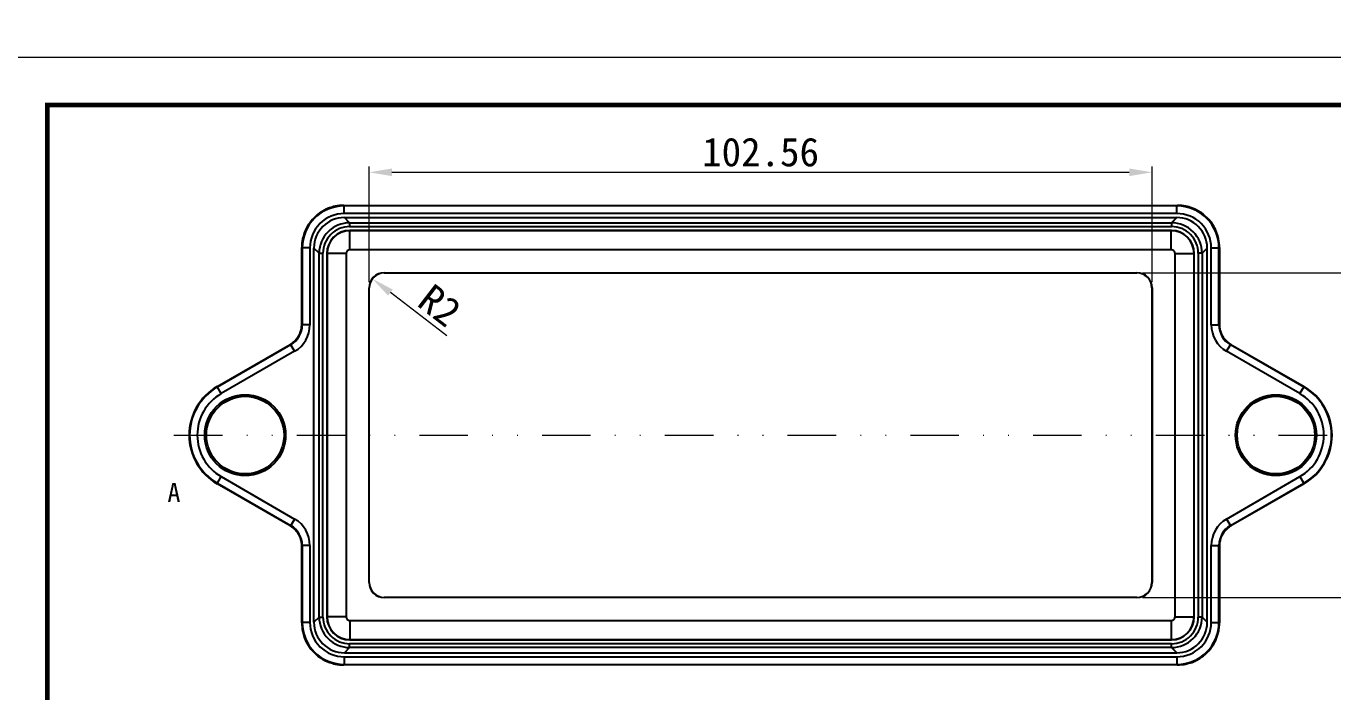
# Model space of a CAD drawing. Header units: millimetres. Extents: x 0 to 1787, y -410 to 0.
# Drawn here: x 1429.4 to 1600.5, y -242.6 to -155.4 of the extents above; entities that cross this region are included whole.
import ezdxf
from ezdxf.enums import TextEntityAlignment as Align

# ---------------------------------------------------------------- set-up
doc = ezdxf.new("R2010")
doc.units = ezdxf.units.MM
doc.header["$MEASUREMENT"] = 0
doc.linetypes.add('DIVIDE', pattern=[31.75, 12.7, -6.35, 0, -6.35, 0, -6.35])
doc.layers.get('0').update_dxf_attribs({"linetype": 'CONTINUOUS'})
doc.layers.get('Defpoints').update_dxf_attribs({"linetype": 'CONTINUOUS'})
doc.layers.add('06___PRT_ALL_SURFS', color=7, linetype='CONTINUOUS')
for name, color, linetype, lineweight in [('dim', 82, 'CONTINUOUS', 9), ('from', 7, 'CONTINUOUS', 13), ('hatch', 56, 'CONTINUOUS', 9)]:
    doc.layers.add(name, color=color, linetype=linetype, lineweight=lineweight)
doc.styles.add('宋体', font='SimSun.ttf')
doc.styles.add('样式 1', font='SIMKAI.TTF')
doc.dimstyles.new('YanXiu', dxfattribs={"dimscale": 1.5, "dimtxt": 2.5, "dimasz": 2.2, "dimexe": 0.65, "dimexo": 0.65, "dimgap": 0.5, "dimtad": 1, "dimzin": 0, "dimdsep": 46, "dimtxsty": '宋体', "dimcen": 0, "dimclrd": 3, "dimclre": 3, "dimclrt": 3, "dimadec": 0, "dimazin": 0, "dimtfac": 1, "dimtdec": 4, "dimtofl": 0, "dimtmove": 0, "dimatfit": 3, "dimfxl": 0, "dimtolj": 1, "dimtzin": 0, "dimlwd": 0, "dimlwe": 0, "dimarcsym": 0})

# ---------------------------------------------------------------- blocks, each defined once
blk = doc.blocks.new('*D14')
at = {"layer": 'Defpoints', "color": 0}
for p in [(1474.69, -188.46), (1476.27, -189.68)]:
    blk.add_point(p, dxfattribs=at)
at = {"layer": 'dim', "color": 3, "lineweight": 5}
blk.add_line((1484.44, -195.97), (1477.06, -190.29), dxfattribs=at)
at = {"layer": 'dim', "color": 3}
blk.add_solid([(1477.37, -189.89), (1476.76, -190.68), (1474.69, -188.46)], dxfattribs=at)
at = {"layer": 'dim', "color": 3, "insert": (1483.54, -191.96), "char_height": 3.75, "attachment_point": 5, "rotation": 322.4039, "style": '宋体'}
blk.add_mtext('R2', dxfattribs=at)
blk = doc.blocks.new('*D15')
at = {"layer": 'Defpoints', "color": 0}
for p in [(1576.83, -174.53), (1474.27, -189.68), (1576.83, -189.68)]:
    blk.add_point(p, dxfattribs=at)
at = {"layer": 'dim', "color": 3, "lineweight": 5}
for p, q in [((1474.27, -188.93), (1474.27, -173.78)), ((1477.27, -174.53), (1573.83, -174.53)), ((1576.83, -188.93), (1576.83, -173.78))]:
    blk.add_line(p, q, dxfattribs=at)
at = {"layer": 'dim', "color": 3}
for points in [[(1477.27, -174.03), (1477.27, -175.03), (1474.27, -174.53)], [(1573.83, -174.03), (1573.83, -175.03), (1576.83, -174.53)]]:
    blk.add_solid(points, dxfattribs=at)
at = {"layer": 'dim', "color": 3, "insert": (1525.55, -171.9), "char_height": 3.75, "attachment_point": 5, "style": '宋体'}
blk.add_mtext('102.56', dxfattribs=at)
blk = doc.blocks.new('*D16')
at = {"layer": 'Defpoints', "color": 0}
for p in [(1574.83, -187.68), (1574.83, -230.24), (1609.57, -230.24)]:
    blk.add_point(p, dxfattribs=at)
at = {"layer": 'dim', "color": 3, "lineweight": 5}
for p, q in [((1575.58, -187.68), (1610.32, -187.68)), ((1609.57, -190.68), (1609.57, -227.24)), ((1575.58, -230.24), (1610.32, -230.24))]:
    blk.add_line(p, q, dxfattribs=at)
at = {"layer": 'dim', "color": 3}
for points in [[(1609.07, -190.68), (1610.07, -190.68), (1609.57, -187.68)], [(1609.07, -227.24), (1610.07, -227.24), (1609.57, -230.24)]]:
    blk.add_solid(points, dxfattribs=at)
at = {"layer": 'dim', "color": 3, "insert": (1606.95, -208.96), "char_height": 3.75, "attachment_point": 5, "rotation": 90, "style": '宋体'}
blk.add_mtext('42.56', dxfattribs=at)

msp = doc.modelspace()

# ---------------------------------------------------------------- linework, layer by layer
at = {"color": 7, "linetype": 'Continuous'}
for p, q in [((1470.959, -178.866), (1580.144, -178.866)), ((1470.959, -178.866), (1470.959, -178.867)), ((1470.959, -178.867), (1580.144, -178.867)), ((1471.024, -178.932), (1470.959, -178.867)), ((1580.078, -178.932), (1471.024, -178.932)), ((1471.024, -179.931), (1471.024, -178.932)), ((1580.078, -178.932), (1580.144, -178.867)), ((1580.079, -179.931), (1580.079, -178.932)), ((1580.144, -178.866), (1580.144, -178.867)), ((1580.079, -179.931), (1471.024, -179.931)), ((1471.05, -180.457), (1580.053, -180.457)), ((1471.733, -181.141), (1471.05, -180.457)), ((1471.733, -181.141), (1579.369, -181.141)), ((1471.733, -181.141), (1471.733, -181.641)), ((1579.369, -181.141), (1580.053, -180.457)), ((1579.369, -181.141), (1579.369, -181.641)), ((1471.733, -181.641), (1579.369, -181.641)), ((1579.356, -182.154), (1471.747, -182.154)), ((1471.772, -182.179), (1471.747, -182.154)), ((1579.33, -182.179), (1579.356, -182.154)), ((1465.46, -184.365), (1465.461, -184.365)), ((1465.46, -194.472), (1465.46, -184.365)), ((1465.526, -184.431), (1465.461, -184.365)), ((1465.461, -194.472), (1465.461, -184.365)), ((1466.525, -184.43), (1465.526, -184.43)), ((1465.526, -184.431), (1465.526, -194.509)), ((1466.525, -184.43), (1466.525, -194.509)), ((1467.735, -185.139), (1467.051, -184.456)), ((1467.051, -233.459), (1467.051, -184.456)), ((1583.368, -185.139), (1584.051, -184.456)), ((1584.051, -233.459), (1584.051, -184.456)), ((1584.577, -194.509), (1584.577, -184.43)), ((1584.577, -184.43), (1585.577, -184.43)), ((1585.577, -184.43), (1585.642, -184.365)), ((1585.577, -194.509), (1585.577, -184.43)), ((1585.642, -184.365), (1585.642, -194.472)), ((1585.642, -184.365), (1585.642, -194.472)), ((1585.642, -184.365), (1585.642, -184.365)), ((1467.735, -185.139), (1468.235, -185.139)), ((1467.735, -232.775), (1467.735, -185.139)), ((1468.235, -232.775), (1468.235, -185.139)), ((1468.773, -185.179), (1468.748, -185.153)), ((1468.748, -185.153), (1468.748, -232.762)), ((1582.329, -185.178), (1582.355, -185.153)), ((1582.355, -232.762), (1582.355, -185.153)), ((1582.868, -185.139), (1582.868, -232.775)), ((1583.368, -185.139), (1582.868, -185.139)), ((1583.368, -185.139), (1583.368, -232.775)), ((1476.273, -187.679), (1574.83, -187.679)), ((1476.273, -187.705), (1476.273, -187.679)), ((1476.273, -187.705), (1574.83, -187.705)), ((1574.83, -187.705), (1574.83, -187.679)), ((1474.299, -189.679), (1474.273, -189.679)), ((1474.273, -228.236), (1474.273, -189.679)), ((1474.299, -228.236), (1474.299, -189.679)), ((1576.804, -189.679), (1576.804, -228.236)), ((1576.804, -189.679), (1576.83, -189.679)), ((1576.83, -189.679), (1576.83, -228.236)), ((1465.46, -194.472), (1465.461, -194.472)), ((1465.526, -194.509), (1465.461, -194.472)), ((1466.525, -194.509), (1465.526, -194.509)), ((1584.577, -194.509), (1585.577, -194.509)), ((1585.642, -194.472), (1585.577, -194.509)), ((1585.682, -194.956), (1585.642, -194.472)), ((1585.642, -194.472), (1585.642, -194.472)), ((1464.362, -196.791), (1463.961, -197.068)), ((1454.381, -202.6), (1463.961, -197.069)), ((1454.381, -202.6), (1463.961, -197.069)), ((1464.026, -197.107), (1454.414, -202.656)), ((1464.526, -197.972), (1454.913, -203.522)), ((1464.026, -197.107), (1463.961, -197.069)), ((1463.961, -197.069), (1463.961, -197.069)), ((1464.526, -197.972), (1464.026, -197.107)), ((1586.576, -197.972), (1587.076, -197.107)), ((1596.189, -203.522), (1586.576, -197.972)), ((1587.141, -197.069), (1587.076, -197.107)), ((1596.689, -202.656), (1587.076, -197.107)), ((1587.142, -197.069), (1587.141, -197.069)), ((1587.141, -197.069), (1596.722, -202.6)), ((1587.142, -197.069), (1596.722, -202.6)), ((1454.913, -203.522), (1454.381, -202.6)), ((1596.189, -203.522), (1596.722, -202.6)), ((1454.381, -215.315), (1454.913, -214.392)), ((1463.961, -220.846), (1454.381, -215.314)), ((1463.961, -220.846), (1454.381, -215.315)), ((1454.414, -215.258), (1464.026, -220.808)), ((1454.913, -214.392), (1464.526, -219.942)), ((1586.576, -219.942), (1596.189, -214.392)), ((1587.076, -220.808), (1596.689, -215.258)), ((1596.722, -215.314), (1587.141, -220.846)), ((1596.722, -215.315), (1587.142, -220.846)), ((1596.189, -214.392), (1596.722, -215.315)), ((1464.526, -219.942), (1464.026, -220.808)), ((1586.576, -219.942), (1587.076, -220.808)), ((1463.961, -220.846), (1464.026, -220.808)), ((1463.961, -220.846), (1463.961, -220.846)), ((1586.74, -221.124), (1587.142, -220.846)), ((1587.076, -220.808), (1587.141, -220.846)), ((1587.142, -220.846), (1587.141, -220.846)), ((1465.421, -222.958), (1465.46, -223.443)), ((1465.46, -223.443), (1465.461, -223.443)), ((1465.46, -233.55), (1465.46, -223.443)), ((1465.461, -223.443), (1465.526, -223.405)), ((1465.461, -233.55), (1465.461, -223.443)), ((1466.525, -223.405), (1465.526, -223.405)), ((1465.526, -223.405), (1465.526, -233.485)), ((1466.525, -223.405), (1466.525, -233.485)), ((1584.577, -233.485), (1584.577, -223.405)), ((1584.577, -223.405), (1585.577, -223.405)), ((1585.577, -233.484), (1585.577, -223.405)), ((1585.577, -223.405), (1585.642, -223.443)), ((1585.642, -223.443), (1585.642, -233.55)), ((1585.642, -223.443), (1585.642, -233.55)), ((1585.642, -223.443), (1585.642, -223.443)), ((1474.299, -228.236), (1474.273, -228.236)), ((1576.804, -228.236), (1576.83, -228.236)), ((1574.83, -230.21), (1476.273, -230.21)), ((1476.273, -230.21), (1476.273, -230.236)), ((1574.83, -230.236), (1476.273, -230.236)), ((1574.83, -230.21), (1574.83, -230.236)), ((1468.773, -232.736), (1468.748, -232.762)), ((1582.329, -232.736), (1582.355, -232.762)), ((1465.46, -233.55), (1465.461, -233.55)), ((1465.526, -233.485), (1465.461, -233.55)), ((1466.525, -233.485), (1465.526, -233.485)), ((1467.735, -232.775), (1467.051, -233.459)), ((1467.735, -232.775), (1468.235, -232.775)), ((1583.368, -232.775), (1582.868, -232.775)), ((1583.368, -232.775), (1584.051, -233.459)), ((1584.577, -233.485), (1585.577, -233.485)), ((1585.577, -233.484), (1585.642, -233.55)), ((1585.642, -233.55), (1585.642, -233.55)), ((1471.773, -235.735), (1471.747, -235.761)), ((1471.747, -235.761), (1579.356, -235.761)), ((1579.33, -235.735), (1579.356, -235.761)), ((1471.733, -236.774), (1471.05, -237.457)), ((1471.05, -237.457), (1580.053, -237.457)), ((1579.369, -236.274), (1471.733, -236.274)), ((1471.733, -236.774), (1471.733, -236.274)), ((1579.369, -236.774), (1471.733, -236.774)), ((1579.369, -236.774), (1579.369, -236.274)), ((1579.369, -236.774), (1580.053, -237.457)), ((1471.025, -238.983), (1470.959, -239.048)), ((1580.144, -239.048), (1470.959, -239.048)), ((1580.144, -239.048), (1470.959, -239.048)), ((1470.959, -239.048), (1470.959, -239.048)), ((1471.024, -237.983), (1580.079, -237.983)), ((1471.024, -237.983), (1471.024, -238.983)), ((1471.025, -238.983), (1580.079, -238.983)), ((1580.079, -237.983), (1580.079, -238.983)), ((1580.079, -238.983), (1580.144, -239.048)), ((1580.144, -239.048), (1580.144, -239.048))]:
    msp.add_line(p, q, dxfattribs=at)
for points in [[(1470.959, -178.866), (1469.914, -178.966), (1468.668, -179.366), (1467.55, -180.05), (1466.626, -180.979), (1465.948, -182.1), (1465.555, -183.346), (1465.46, -184.365)], [(1585.642, -184.365), (1585.542, -183.32), (1585.143, -182.074), (1584.459, -180.956), (1583.529, -180.032), (1582.409, -179.354), (1581.163, -178.961), (1580.144, -178.866)], [(1465.46, -194.472), (1465.418, -194.975), (1465.215, -195.659), (1464.857, -196.276), (1464.362, -196.791)], [(1587.142, -197.068), (1586.725, -196.779), (1586.234, -196.26), (1585.88, -195.641), (1585.682, -194.956)], [(1463.961, -220.846), (1464.377, -221.136), (1464.868, -221.654), (1465.223, -222.274), (1465.421, -222.958)], [(1585.642, -223.443), (1585.685, -222.939), (1585.887, -222.256), (1586.246, -221.639), (1586.74, -221.124)], [(1465.46, -233.55), (1465.56, -234.595), (1465.96, -235.841), (1466.644, -236.959), (1467.573, -237.883), (1468.694, -238.56), (1469.94, -238.953), (1470.959, -239.048)], [(1580.144, -239.048), (1581.189, -238.948), (1582.435, -238.549), (1583.552, -237.865), (1584.477, -236.935), (1585.154, -235.815), (1585.547, -234.569), (1585.642, -233.55)]]:
    msp.add_lwpolyline(points, dxfattribs=at)
for centre, radius in [((1458.051, -208.957), 5.3), ((1458.051, -208.957), 5.086), ((1593.051, -208.957), 5.3), ((1593.051, -208.957), 5.086)]:
    msp.add_circle(centre, radius, dxfattribs=at)
for centre, radius, start, end in [((1471.024, -184.43), 5.498, 90.00224, 180.0043), ((1470.96, -184.366), 5.5, 115.19894, 125.01959), ((1470.959, -184.364), 5.498, 110.00295, 115.19622), ((1470.956, -184.353), 5.485, 101.9037, 110.01236), ((1470.962, -184.384), 5.517, 90.02997, 101.89787), ((1580.078, -184.43), 5.498, 0.00224, 90.00429), ((1580.141, -184.384), 5.518, 78.24396, 89.96977), ((1580.147, -184.352), 5.484, 70.40738, 78.23884), ((1580.143, -184.365), 5.498, 56.15356, 70.41626), ((1470.959, -184.365), 5.498, 146.15356, 160.41626), ((1470.958, -184.364), 5.497, 141.68135, 146.16398), ((1471.023, -184.429), 4.498, 89.99233, 180.00767), ((1470.958, -184.364), 5.496, 128.48053, 141.67833), ((1470.955, -184.36), 5.492, 125.01028, 128.47896), ((1471.733, -185.139), 3.999, 89.99913, 180.00087), ((1579.369, -185.139), 3.999, 359.99914, 90.00086), ((1580.079, -184.429), 4.498, 359.99233, 90.00767), ((1580.145, -184.364), 5.497, 51.68135, 56.16398), ((1580.145, -184.364), 5.496, 38.48053, 51.67833), ((1580.148, -184.361), 5.492, 35.01028, 38.47896), ((1580.142, -184.366), 5.5, 25.19894, 35.01959), ((1470.946, -184.361), 5.484, 160.40738, 168.23884), ((1471.733, -185.139), 3.498, 89.99233, 180.00767), ((1579.37, -185.139), 3.498, 359.99233, 90.00767), ((1580.144, -184.365), 5.498, 20.00295, 25.19622), ((1580.156, -184.362), 5.485, 11.9037, 20.01236), ((1470.978, -184.368), 5.518, 168.24396, 179.96977), ((1580.124, -184.368), 5.517, 0.02997, 11.89787), ((1476.273, -189.679), 2, 90, 180), ((1476.273, -189.679), 1.974, 90, 180), ((1574.83, -189.679), 2, 0, 90), ((1574.83, -189.679), 1.974, 0, 90), ((1462.528, -194.51), 2.998, 299.98783, 0.01032), ((1462.527, -194.509), 3.999, 299.99948, 0.00036), ((1462.468, -194.474), 2.993, 338.75353, 349.34664), ((1462.453, -194.471), 3.008, 349.35052, 359.46415), ((1462.476, -194.472), 2.985, 359.472, 0.0055), ((1588.576, -194.509), 3.998, 179.99849, 240.00168), ((1588.575, -194.51), 2.998, 179.98967, 240.01218), ((1588.626, -194.472), 2.984, 179.99448, 180.4553), ((1588.65, -194.471), 3.008, 180.4635, 190.44513), ((1588.634, -194.474), 2.992, 190.44787, 200.26434), ((1462.458, -194.465), 3.007, 300.47036, 310.47066), ((1462.467, -194.476), 2.993, 310.47267, 320.43069), ((1462.466, -194.475), 2.994, 320.42296, 323.40776), ((1462.462, -194.472), 2.999, 323.40993, 336.42244), ((1462.467, -194.474), 2.993, 336.42366, 338.76143), ((1588.637, -194.474), 2.995, 200.25626, 203.3734), ((1588.641, -194.472), 2.999, 203.37539, 216.38847), ((1588.636, -194.476), 2.993, 216.38959, 218.52837), ((1588.636, -194.476), 2.993, 218.52108, 229.32215), ((1588.645, -194.465), 3.007, 229.32525, 239.45445), ((1462.471, -194.487), 2.981, 299.98924, 300.4613), ((1588.632, -194.486), 2.982, 239.46315, 240.01074), ((1458.051, -208.957), 7.341, 120, 240), ((1458.051, -208.957), 7.341, 120, 240), ((1458.051, -208.957), 7.276, 120, 240), ((1458.051, -208.957), 6.276, 120, 240), ((1593.051, -208.957), 6.276, 300, 60), ((1593.051, -208.957), 7.276, 300, 60), ((1593.051, -208.957), 7.341, 300, 60), ((1593.051, -208.957), 7.341, 300, 60), ((1462.527, -223.405), 3.998, 359.99849, 60.00168), ((1588.576, -223.405), 3.999, 119.99948, 180.00036), ((1462.471, -223.428), 2.982, 59.46315, 60.01074), ((1462.458, -223.449), 3.007, 49.32525, 59.45445), ((1462.528, -223.405), 2.998, 359.98967, 60.01218), ((1462.466, -223.439), 2.993, 38.52108, 49.32215), ((1462.467, -223.439), 2.993, 36.38959, 38.52837), ((1462.462, -223.443), 2.999, 23.37539, 36.38847), ((1462.466, -223.441), 2.995, 20.25626, 23.3734), ((1462.468, -223.44), 2.992, 10.44787, 20.26434), ((1588.575, -223.405), 2.998, 119.98783, 180.01032), ((1588.635, -223.44), 2.993, 158.75353, 169.34664), ((1588.635, -223.44), 2.993, 156.42366, 158.76143), ((1588.641, -223.443), 2.999, 143.40993, 156.42244), ((1588.637, -223.44), 2.994, 140.42296, 143.40776), ((1588.636, -223.439), 2.993, 130.47267, 140.43069), ((1588.645, -223.449), 3.007, 120.47036, 130.47066), ((1588.632, -223.428), 2.981, 119.98924, 120.4613), ((1462.453, -223.443), 3.008, 0.4635, 10.44513), ((1462.476, -223.442), 2.984, 359.99448, 0.4553), ((1588.65, -223.443), 3.008, 169.35052, 179.46415), ((1588.627, -223.442), 2.985, 179.472, 180.0055), ((1476.273, -228.236), 2, 180, 270), ((1476.273, -228.236), 1.974, 180, 270), ((1574.83, -228.236), 1.974, 270, 0), ((1574.83, -228.236), 2, 270, 0), ((1470.978, -233.547), 5.517, 180.02997, 191.89787), ((1471.024, -233.484), 5.498, 180.00224, 270.0043), ((1471.023, -233.485), 4.498, 179.99232, 270.00768), ((1471.733, -232.775), 3.999, 179.99913, 270.00087), ((1471.733, -232.776), 3.498, 179.99233, 270.00767), ((1579.37, -232.776), 3.498, 269.99233, 0.00767), ((1579.369, -232.775), 3.999, 269.99914, 0.00086), ((1580.078, -233.484), 5.498, 270.00224, 0.00429), ((1580.079, -233.485), 4.498, 269.99232, 0.00768), ((1580.124, -233.547), 5.518, 348.24396, 359.96977), ((1470.947, -233.553), 5.485, 191.9037, 200.01236), ((1470.958, -233.55), 5.498, 200.00295, 205.19622), ((1470.96, -233.548), 5.5, 205.19894, 215.01959), ((1580.144, -233.549), 5.498, 326.15356, 340.41626), ((1580.157, -233.553), 5.484, 340.40738, 348.23884), ((1470.954, -233.554), 5.492, 215.01028, 218.47896), ((1470.958, -233.551), 5.496, 218.48053, 231.67833), ((1470.958, -233.55), 5.497, 231.68135, 236.16398), ((1580.148, -233.554), 5.492, 305.01028, 308.47896), ((1580.145, -233.551), 5.496, 308.48053, 321.67833), ((1580.144, -233.551), 5.497, 321.68135, 326.16398), ((1470.959, -233.55), 5.498, 236.15356, 250.41626), ((1470.955, -233.563), 5.484, 250.40738, 258.23884), ((1470.962, -233.53), 5.518, 258.24396, 269.96977), ((1580.141, -233.53), 5.517, 270.02997, 281.89787), ((1580.147, -233.562), 5.485, 281.9037, 290.01236), ((1580.144, -233.55), 5.498, 290.00295, 295.19622), ((1580.142, -233.548), 5.5, 295.19894, 305.01959)]:
    msp.add_arc(centre, radius, start, end, dxfattribs=at)
for centre, major_axis, start_param, end_param in [((1471.053, -184.459), (-2.83, 2.83), -0.7850555, 0.7850555), ((1580.05, -184.459), (2.83, 2.83), -0.7850555, 0.7850555), ((1471.749, -185.155), (2.123, -2.123), 2.3565371, 3.9266482), ((1579.354, -185.155), (2.123, 2.123), -0.7850555, 0.7850555), ((1471.053, -233.456), (2.83, 2.83), -3.9266482, -2.3565371), ((1471.749, -232.76), (2.123, 2.123), -3.9266482, -2.3565371), ((1579.354, -232.76), (2.123, -2.123), -0.7850555, 0.7850555), ((1580.05, -233.456), (2.83, -2.83), -0.7850555, 0.7850555)]:
    msp.add_ellipse(centre, major_axis=major_axis, ratio=0.999315, start_param=start_param, end_param=end_param, dxfattribs=at)
at = {"layer": '06___PRT_ALL_SURFS', "color": 7, "linetype": 'Continuous'}
for p, q in [((1579.33, -182.179), (1471.772, -182.179)), ((1471.772, -184.679), (1471.772, -182.179)), ((1579.33, -184.679), (1579.33, -182.179)), ((1579.33, -184.679), (1471.772, -184.679)), ((1471.273, -185.178), (1468.773, -185.178)), ((1468.773, -185.179), (1468.773, -232.736)), ((1471.273, -185.178), (1471.273, -232.736)), ((1579.83, -232.736), (1579.83, -185.178)), ((1579.83, -185.178), (1582.329, -185.178)), ((1582.329, -232.736), (1582.329, -185.178)), ((1471.273, -232.736), (1468.773, -232.736)), ((1579.83, -232.736), (1582.329, -232.736)), ((1471.772, -233.236), (1579.33, -233.236)), ((1471.772, -233.236), (1471.772, -235.735)), ((1579.33, -233.236), (1579.33, -235.735)), ((1471.773, -235.735), (1579.33, -235.735))]:
    msp.add_line(p, q, dxfattribs=at)
for centre, radius, start, end in [((1471.774, -185.18), 3.001, 90.03793, 179.968), ((1579.328, -185.18), 3.001, 0.03794, 89.96799), ((1471.772, -185.178), 0.5, 89.99317, 180.00683), ((1579.33, -185.178), 0.5, 359.99317, 90.00683), ((1471.774, -232.734), 3.001, 180.03793, 269.968), ((1471.772, -232.736), 0.5, 179.99316, 270.00684), ((1579.33, -232.736), 0.5, 269.99316, 0.00684), ((1579.328, -232.734), 3.001, 270.03794, 359.96799)]:
    msp.add_arc(centre, radius, start, end, dxfattribs=at)
at = {"layer": 'from'}
msp.add_lwpolyline([(1425.928, -410.242), (1786.772, -410.242), (1786.772, -159.488), (1425.928, -159.488)], close=True, dxfattribs=at)
at = {"layer": 'from', "const_width": 0.622}
msp.add_lwpolyline([(1432.147, -404.023), (1432.147, -165.707), (1780.553, -165.707), (1780.553, -404.023), (1432.147, -404.023)], dxfattribs=at)
at = {"layer": 'hatch', "color": 2, "linetype": 'DIVIDE', "ltscale": 0.5}
msp.add_line((1448.719, -208.957), (1603.817, -208.957), dxfattribs=at)
at = {"layer": 'hatch', "color": 2}
msp.add_lwpolyline([(1448.719, -208.957, 0, 0, 0), (1448.719, -211.457, 0.75, 0, 0), (1448.719, -213.957, 0, 0, 0)], format="xyseb", dxfattribs=at)

# ---------------------------------------------------------------- texts
at = {"layer": 'hatch', "color": 6, "style": '样式 1'}
msp.add_text('A', height=2.5, dxfattribs=at).set_placement((1448.719, -216.457), align=Align.MIDDLE)

# ---------------------------------------------------------------- dimensions: what is measured, and where the dimension line sits
at = {"layer": 'dim'}
for base, p1, p2, picture, middle in [((1476.272573226, -189.67857711), (0, 0), (0, 0), '*D14', (1481.942394972, -194.044315121)), ((1576.83, -174.526), (1474.273, -189.679), (1576.83, -189.679), '*D15', (1525.551, -171.901))]:
    dim = msp.add_linear_dim(base=base, p1=p1, p2=p2, dimstyle='YanXiu', override={"dimasz": 2, "dimexe": 0.49975, "dimexo": 0.49975, "dimgap": 0.49975}, dxfattribs=at)
    dim.commit()
    dim.dimension.update_dxf_attribs({"geometry": picture, "text_midpoint": middle, "dimtype": 160})
dim = msp.add_linear_dim(base=(1609.572, -230.236), p1=(1574.83, -187.679), p2=(1574.83, -230.236), angle=90, dimstyle='YanXiu', override={"dimasz": 2, "dimexe": 0.49975, "dimexo": 0.49975, "dimgap": 0.49975}, dxfattribs=at)
dim.commit()
dim.dimension.update_dxf_attribs({"geometry": '*D16', "text_midpoint": (1606.947, -208.957), "dimtype": 160})

doc.saveas('drawing.dxf')
